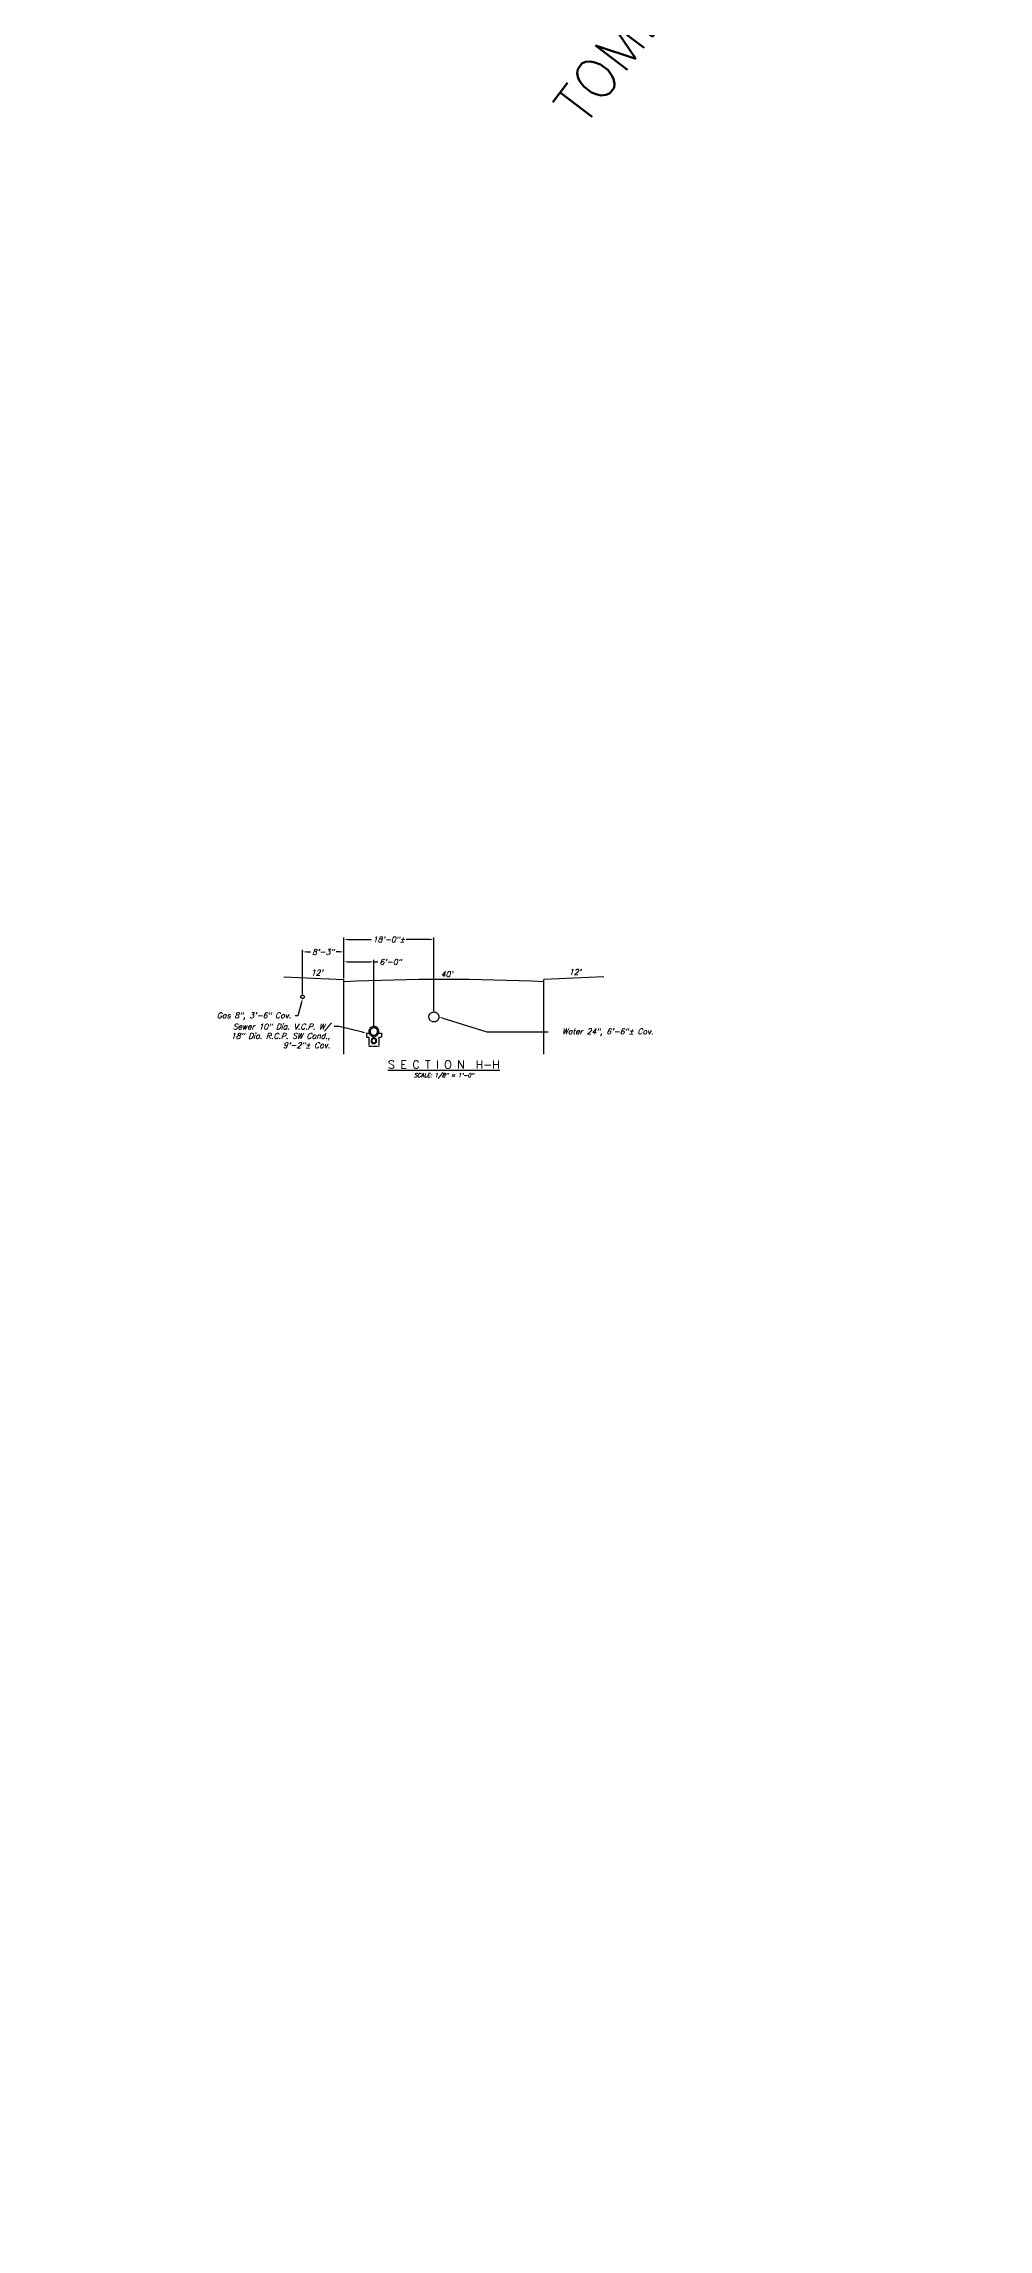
# Model space of a CAD drawing. Header units: feet. Extents: x 2726195 to 2731460, y 295075 to 297838.
# Drawn here: x 2728503.4 to 2728692.3, y 296528.6 to 296965.7 of the extents above; entities that cross this region are included whole.
import ezdxf
from ezdxf import colors
from ezdxf.entities.mleader import LeaderData, LeaderLine
from ezdxf.enums import TextEntityAlignment as Align
from ezdxf.math import Vec2, Vec3

# ---------------------------------------------------------------- set-up
doc = ezdxf.new("R2010")
doc.units = ezdxf.units.FT
doc.header["$MEASUREMENT"] = 0
for name, pattern in [('PWD-NGAS', [2.35, 2, -0.05, 0.1, -0.05, 0.1, -0.05]), ('PWD-SSWR', [3.3, 1.5, -0.15, 1.5, -0.15]), ('PWD-WATR', [2.2, 2, -0.05, 0.1, -0.05])]:
    doc.linetypes.add(name, pattern=pattern)
doc.layers.get('Defpoints').update_dxf_attribs({"color": 8})
for name, color, linetype in [('C-ANNO-SECTION-TXT', 1, 'Continuous'), ('C-EX-MISC', 7, 'Continuous'), ('EX-CURBLINE', 4, 'Continuous'), ('EX-TEXT', 7, 'Continuous'), ('EX-TEXT-GAS', 51, 'Continuous'), ('EX-TEXT-SEWER', 70, 'Continuous'), ('EX-TEXT-SEWER-W3', 70, 'Continuous'), ('EX-TEXT-VERIZON-W2', 30, 'Continuous'), ('EX-TEXT-WATER', 151, 'Continuous'), ('EX-UTIL-GAS', 51, 'PWD-NGAS'), ('EX-UTIL-SEWER', 70, 'PWD-SSWR'), ('EX-UTIL-WATER', 151, 'PWD-WATR'), ('PROF-TEXT', 7, 'Continuous')]:
    doc.layers.add(name, color=color, linetype=linetype)
doc.styles.add('60', font='simplex.shx', dxfattribs={"oblique": 15, "height": 0.6})
doc.styles.add('EX-100', font='simplex.shx', dxfattribs={"oblique": 15, "height": 0.1})
doc.styles.add('EX-80', font='simplex.shx', dxfattribs={"oblique": 15, "height": 0.08})
doc.styles.add('L200', font='simplex', dxfattribs={"height": 4})
doc.styles.add('q140', font='simplex.shx', dxfattribs={"oblique": 15, "height": 0.56})
doc.styles.add('q70', font='simplex.shx', dxfattribs={"oblique": 15, "height": 1.12})
doc.dimstyles.new('8 scale', dxfattribs={"dimscale": 4, "dimtxt": 1.12, "dimasz": 0.2, "dimexe": 0.1, "dimexo": 0.05, "dimgap": 0.05, "dimtad": 1, "dimtih": 1, "dimtoh": 1, "dimdec": 0, "dimlfac": 12, "dimzin": 3, "dimdsep": 46, "dimlunit": 3, "dimtxsty": 'q70', "dimcen": 0.05, "dimadec": 0, "dimazin": 0, "dimtfac": 1, "dimtdec": 0, "dimtofl": 0, "dimtmove": 0, "dimatfit": 3, "dimfxl": 1, "dimtolj": 1, "dimtzin": 0, "dimarcsym": 0})

# ---------------------------------------------------------------- blocks, each defined once
blk = doc.blocks.new('A$C7A5C689E')
at = {"layer": 'EX-UTIL-SEWER', "ltscale": 0.5}
for points in [[(-0.95, -0.34), (-1.5, -0.34)], [(-1.5, -0.34), (-1.5, -1.17)], [(-1, -1.17), (-1.5, -1.17)], [(-1, -1.17), (-1, -2.93)], [(1, -2.93), (-1, -2.93)], [(1.5, -0.34), (0.95, -0.34)], [(1, -1.17), (1, -2.93)], [(1.5, -1.17), (1, -1.17)], [(1.5, -0.34), (1.5, -1.17)]]:
    blk.add_lwpolyline(points, dxfattribs=at)
for centre, radius in [((0, 0), 1), ((0, 0), 0.75), ((0, -1.86), 0.567), ((0, -1.86), 0.417)]:
    blk.add_circle(centre, radius, dxfattribs=at)
blk = doc.blocks.new('*D415')
at = {"layer": 'C-EX-MISC', "color": 0, "lineweight": -2, "transparency": 16777216}
for p, q in [((2728555.2, 296775.62), (2728555.2, 296784.48)), ((2728556, 296784.08), (2728556.77, 296784.08)), ((2728562.65, 296784.08), (2728561.88, 296784.08)), ((2728563.45, 296778.78), (2728563.45, 296784.48))]:
    blk.add_line(p, q, dxfattribs=at)
at = {"layer": 'C-EX-MISC', "color": 0, "transparency": 16777216}
for points in [[(2728556, 296784.21), (2728556, 296783.94), (2728555.2, 296784.08)], [(2728562.65, 296784.21), (2728562.65, 296783.94), (2728563.45, 296784.08)]]:
    blk.add_solid(points, dxfattribs=at)
at = {"layer": 'Defpoints', "color": 0, "transparency": 16777216}
for p in [(2728563.45, 296784.08), (2728563.45, 296778.58), (2728555.2, 296775.42)]:
    blk.add_point(p, dxfattribs=at)
at = {"layer": 'C-EX-MISC', "color": 0, "transparency": 16777216, "insert": (2728559.32, 296784.08), "char_height": 1.12, "attachment_point": 5, "style": 'q70'}
blk.add_mtext('\\A1;8\'-3"', dxfattribs=at)
blk = doc.blocks.new('*D416')
at = {"layer": 'C-EX-MISC', "color": 0, "lineweight": -2, "transparency": 16777216}
for p, q in [((2728563.45, 296778.78), (2728563.45, 296786.95)), ((2728564.25, 296786.55), (2728568.98, 296786.55)), ((2728580.65, 296786.55), (2728575.92, 296786.55)), ((2728581.45, 296772.27), (2728581.45, 296786.95))]:
    blk.add_line(p, q, dxfattribs=at)
at = {"layer": 'C-EX-MISC', "color": 0, "transparency": 16777216}
for points in [[(2728564.25, 296786.68), (2728564.25, 296786.41), (2728563.45, 296786.55)], [(2728580.65, 296786.68), (2728580.65, 296786.41), (2728581.45, 296786.55)]]:
    blk.add_solid(points, dxfattribs=at)
at = {"layer": 'Defpoints', "color": 0, "transparency": 16777216}
for p in [(2728563.45, 296786.55), (2728563.45, 296778.58), (2728581.45, 296772.07)]:
    blk.add_point(p, dxfattribs=at)
at = {"layer": 'C-EX-MISC', "color": 0, "transparency": 16777216, "insert": (2728572.45, 296786.55), "char_height": 1.12, "attachment_point": 5, "style": 'q70'}
blk.add_mtext('\\A1;18\'-0"%%P', dxfattribs=at)
blk = doc.blocks.new('*D417')
at = {"layer": 'C-EX-MISC', "color": 0, "lineweight": -2, "transparency": 16777216}
for p, q in [((2728563.45, 296778.78), (2728563.45, 296782.48)), ((2728564.25, 296782.08), (2728568.65, 296782.08)), ((2728569.45, 296769.36), (2728569.45, 296782.48)), ((2728569.45, 296782.08), (2728570.25, 296782.08))]:
    blk.add_line(p, q, dxfattribs=at)
at = {"layer": 'C-EX-MISC', "color": 0, "transparency": 16777216}
for points in [[(2728564.25, 296782.21), (2728564.25, 296781.94), (2728563.45, 296782.08)], [(2728568.65, 296782.21), (2728568.65, 296781.94), (2728569.45, 296782.08)]]:
    blk.add_solid(points, dxfattribs=at)
at = {"layer": 'Defpoints', "color": 0, "transparency": 16777216}
for p in [(2728563.45, 296782.08), (2728563.45, 296778.58), (2728569.45, 296769.16)]:
    blk.add_point(p, dxfattribs=at)
at = {"layer": 'C-EX-MISC', "color": 0, "transparency": 16777216, "insert": (2728572.78, 296782.08), "char_height": 1.12, "attachment_point": 5, "style": 'q70'}
blk.add_mtext('\\A1;6\'-0"', dxfattribs=at)

msp = doc.modelspace()

# ---------------------------------------------------------------- linework, layer by layer
at = {"layer": 'EX-CURBLINE'}
for points in [[(2728551.457, 296779.076), (2728563.447, 296778.575)], [(2728563.447, 296763.653), (2728563.447, 296778.575)], [(2728615.436, 296779.076), (2728603.447, 296778.575)], [(2728603.447, 296763.653), (2728603.447, 296778.575)]]:
    msp.add_lwpolyline(points, dxfattribs=at)
msp.add_arc((2728583.447, 296378.325), 400.25, 87.13581, 92.86419, dxfattribs=at)
at = {"layer": 'EX-UTIL-GAS'}
msp.add_circle((2728555.197, 296775.086), 0.333, dxfattribs=at)
at = {"layer": 'EX-UTIL-WATER'}
msp.add_circle((2728581.447, 296771.071), 1, dxfattribs=at)

# ---------------------------------------------------------------- block references
at = {"layer": 'EX-UTIL-SEWER', "ltscale": 0.5, "xscale": -1}
msp.add_blockref('A$C7A5C689E', (2728569.447, 296768.164), dxfattribs=at)

# ---------------------------------------------------------------- texts
at = {"layer": 'C-ANNO-SECTION-TXT', "style": 'q140'}
msp.add_text('%%US E C T I O N  H-H', height=1.6, rotation=359.98451, dxfattribs=at).set_placement((2728583.447, 296761.543), align=Align.MIDDLE_CENTER)
at = {"layer": 'C-ANNO-SECTION-TXT', "style": 'q140', "oblique": 15}
msp.add_text('SCALE: 1/8" = 1\'-0"', height=0.8, rotation=359.98451, dxfattribs=at).set_placement((2728583.447, 296759.406), align=Align.MIDDLE_CENTER)
at = {"layer": 'Defpoints', "color": 0, "style": 'L200'}
msp.add_text('TOMLINSON TERRACE', height=8.06011, rotation=53.09076, dxfattribs=at).set_placement((2728611.473, 296948.872))
at = {"layer": 'PROF-TEXT', "char_height": 1.12, "width": 1.55439, "attachment_point": 5, "style": '60'}
for s, insert in [("12'", (2728558.057, 296779.936)), ("40'", (2728584.036, 296779.625)), ("12'", (2728609.676, 296780.071))]:
    msp.add_mtext(s, dxfattribs=dict(at, insert=insert))

# ---------------------------------------------------------------- dimensions: what is measured, and where the dimension line sits
at = {"layer": 'C-EX-MISC'}
dim = msp.add_linear_dim(base=(2728563.447, 296786.548), p1=(2728581.447, 296772.071), p2=(2728563.447, 296778.575), angle=180, text='<>%%P', dimstyle='8 scale', override={"dimtad": 0}, dxfattribs=at)
dim.commit()
dim.dimension.update_dxf_attribs({"geometry": '*D416', "text_midpoint": (2728572.447, 296786.548), "dimtype": 160})
dim = msp.add_linear_dim(base=(2728563.447, 296784.075), p1=(2728555.197, 296775.419), p2=(2728563.447, 296778.575), angle=180, dimstyle='8 scale', override={"dimtad": 0}, dxfattribs=at)
dim.commit()
dim.dimension.update_dxf_attribs({"geometry": '*D415', "text_midpoint": (2728559.322, 296784.075)})
dim = msp.add_linear_dim(base=(2728563.447, 296782.075), p1=(2728569.447, 296769.164), p2=(2728563.447, 296778.575), angle=180, dimstyle='8 scale', override={"dimtad": 0}, dxfattribs=at)
dim.commit()
dim.dimension.update_dxf_attribs({"geometry": '*D417', "text_midpoint": (2728572.783, 296782.075), "dimtype": 160})

# ---------------------------------------------------------------- leaders
at = {"layer": 'EX-TEXT'}
ml = msp.add_multileader_mtext('Standard', dxfattribs=at)
ml.set_content('{\\W1;Hedge}', color=256, style='EX-80')
ml.set_leader_properties(color=256, linetype='ByLayer', lineweight=-1)
ml.build(insert=Vec2(0, 0))
ml.multileader.update_dxf_attribs({"dogleg_length": 0.08, "arrow_head_size": 1.6, "scale": 20})
ctx = ml.context
ctx.base_point, ctx.scale, ctx.char_height, ctx.arrow_head_size, ctx.landing_gap_size, ctx.plane_origin, ctx.plane_x_axis, ctx.plane_y_axis = Vec3(2728786.316, 297102.461, -9.982), 20, 1.6, 1.6, 0.8, Vec3(2728776.173, 297115.288, -9.982), Vec3(0.6006034, 0.7995471), Vec3(-0.7995471, 0.6006034)
ctx.text_align_type = 1
notes = []
notes.append((ctx, [(1, (1, 1, 0), (2728792.154, 297110.232, -9.982), (-0.6006034, -0.7995471), 1.058, [(0, [(2728790.588, 297113.821, -9.982)], 0, [])])]))
ctx.mtext.insert, ctx.mtext.text_direction, ctx.mtext.rotation, ctx.mtext.width, ctx.mtext.defined_height, ctx.mtext.alignment, ctx.mtext.flow_direction = Vec3(2728788.064, 297106.564, -9.982), Vec3(0.6006034, 0.7995471), -4.7362127, 28.52352, 2.133, 2, 5
ml = msp.add_multileader_mtext('Standard', dxfattribs=at)
ml.set_content('{\\W1;CATV}', color=256, style='EX-80')
ml.set_leader_properties(color=256, linetype='ByLayer', lineweight=-1)
ml.build(insert=Vec2(0, 0))
ml.multileader.update_dxf_attribs({"dogleg_length": 0.08, "arrow_head_size": 1.6, "scale": 20})
ctx = ml.context
ctx.base_point, ctx.scale, ctx.char_height, ctx.arrow_head_size, ctx.landing_gap_size, ctx.plane_origin, ctx.plane_x_axis, ctx.plane_y_axis = Vec3(2728864.194, 297082.306, -16.91), 20, 1.6, 1.6, 0.8, Vec3(2728852.868, 297072.628, -16.91), Vec3(0.7995471, -0.6006034), Vec3(0.6006034, 0.7995471)
ctx.text_align_type = 1
notes.append((ctx, [(1, (1, 1, 0), (2728871.222, 297077.027, -16.91), (-0.7995471, 0.6006034), 1.058, [(0, [(2728874.052, 297078.53, -16.91)], 0, [])])]))
ctx.mtext.insert, ctx.mtext.text_direction, ctx.mtext.rotation, ctx.mtext.width, ctx.mtext.defined_height, ctx.mtext.alignment, ctx.mtext.flow_direction = Vec3(2728867.765, 297080.624, -16.91), Vec3(0.7995471, -0.6006034), -0.0238237, 36.01886, 1.6, 2, 5
ml = msp.add_multileader_mtext('Standard', dxfattribs=at)
ml.set_content('{\\W1;Hedge}', color=256, style='EX-80')
ml.set_leader_properties(color=256, linetype='ByLayer', lineweight=-1)
ml.build(insert=Vec2(0, 0))
ml.multileader.update_dxf_attribs({"dogleg_length": 0.08, "arrow_head_size": 1.6, "scale": 20})
ctx = ml.context
ctx.base_point, ctx.scale, ctx.char_height, ctx.arrow_head_size, ctx.landing_gap_size, ctx.plane_origin, ctx.plane_x_axis, ctx.plane_y_axis = Vec3(2728825.823, 297099.415, -9.982), 20, 1.6, 1.6, 0.8, Vec3(2728837.013, 297110.788, -9.982), Vec3(0.7995471, -0.6006034), Vec3(0.6006034, 0.7995471)
ctx.text_align_type = 1
notes.append((ctx, [(1, (1, 1, 0), (2728833.594, 297093.577, -9.982), (-0.7995471, 0.6006034), 1.058, [(0, [(2728837.401, 297096.891, -9.982)], 0, [])])]))
ctx.mtext.insert, ctx.mtext.text_direction, ctx.mtext.rotation, ctx.mtext.width, ctx.mtext.defined_height, ctx.mtext.alignment, ctx.mtext.flow_direction = Vec3(2728829.926, 297097.667, -9.982), Vec3(0.7995471, -0.6006034), -0.0238237, 28.52352, 2.133, 2, 5
at = {"layer": 'EX-TEXT-GAS'}
ml = msp.add_multileader_mtext('Standard', dxfattribs=at)
ml.set_content('Gas 8", 3\'-6" Cov.', color=256, style='EX-100')
ml.set_leader_properties(color=256, linetype='ByLayer', lineweight=-1)
ml.build(insert=Vec2(0, 0))
ml.multileader.update_dxf_attribs({"dogleg_length": 0.005, "arrow_head_size": 0.8, "scale": 20})
ctx = ml.context
ctx.base_point, ctx.scale, ctx.char_height, ctx.arrow_head_size, ctx.landing_gap_size, ctx.plane_origin = Vec3(2728535.819, 296771.27), 20, 1.12, 0.8, 0.8, Vec3(2728578.123, 297157.709)
ctx.text_align_type = 2
notes.append((ctx, [(0, (1, 1, 0), (2728554.216, 296771.27), (-1, 0), 0.523, [(0, [(2728555.197, 296774.753)], 0, [])])]))
ctx.mtext.insert, ctx.mtext.rotation, ctx.mtext.alignment, ctx.mtext.flow_direction = Vec3(2728552.893, 296771.936), 0.6204318, 3, 5
at = {"layer": 'EX-TEXT-SEWER'}
ml = msp.add_multileader_mtext('Standard', dxfattribs=at)
ml.set_content('{\\Fromans|c0;\\Q17;Sewer 10" Dia. V.C.P. W/\\P18" Dia. R.C.P. SW Cond.,\\P9\'-2"%%P Cov.}', color=256, style='EX-100')
ml.set_leader_properties(color=256, linetype='ByLayer', lineweight=-1)
ml.build(insert=Vec2(0, 0))
ml.multileader.update_dxf_attribs({"dogleg_length": 0.005, "arrow_head_size": 0.8, "scale": 20})
ctx = ml.context
ctx.base_point, ctx.scale, ctx.char_height, ctx.arrow_head_size, ctx.landing_gap_size, ctx.plane_origin = Vec3(2728537.233, 296769.145), 20, 1.12, 0.8, 0.8, Vec3(2728461.295, 297193.76)
ctx.text_align_type = 2
notes.append((ctx, [(0, (1, 1, 0), (2728562.539, 296769.145), (-1, 0), 1.054, [(0, [(2728567.947, 296767.827)], 0, [])])]))
ctx.mtext.insert, ctx.mtext.rotation, ctx.mtext.alignment, ctx.mtext.flow_direction = Vec3(2728560.685, 296769.705), 0.6204318, 3, 5
at = {"layer": 'EX-TEXT-SEWER-W3'}
ml = msp.add_multileader_mtext('Standard', dxfattribs=at)
ml.set_content('{\\Fromans|c0;\\Q17;Sewer 12" Dia. V.C.P. W/ 48" Dia. R.C.P. SW Cond., 6\'-0"%%P Cov.}', color=256, style='EX-100')
ml.set_leader_properties(color=256, linetype='ByLayer', lineweight=-1)
ml.build(insert=Vec2(0, 0))
ml.multileader.update_dxf_attribs({"dogleg_length": 0.1, "arrow_head_size": 2.8, "scale": 20})
ctx = ml.context
ctx.base_point, ctx.scale, ctx.char_height, ctx.arrow_head_size, ctx.plane_origin, ctx.plane_x_axis, ctx.plane_y_axis = Vec3(2729255.931, 296993.065), 20, 2.8, 2.8, Vec3(2729402.76, 296789.927), Vec3(0.8801812, -0.4746378), Vec3(0.4746378, 0.8801812)
ctx.text_align_type = 2
notes.append((ctx, [(1, (1, 1, 0), (2729330.393, 296952.911), (-0.8801812, 0.4746378), 4.68, [(0, [(2729333.219, 296864.336)], 0, [])])]))
ctx.mtext.insert, ctx.mtext.text_direction, ctx.mtext.rotation, ctx.mtext.width, ctx.mtext.defined_height, ctx.mtext.alignment, ctx.mtext.flow_direction = Vec3(2729325.304, 296957.549), Vec3(0.8801812, -0.4746378), 0.1258793, 77.13793, 9.043, 3, 5
at = {"layer": 'EX-TEXT-VERIZON-W2'}
ml = msp.add_multileader_mtext('Standard', dxfattribs=at)
ml.set_content('Verizon 4",\\P3\'-0" Cov.', color=256, style='EX-100')
ml.set_leader_properties(color=256, linetype='ByLayer', lineweight=-1)
ml.build(insert=Vec2(0, 0))
ml.multileader.update_dxf_attribs({"dogleg_length": 0.1, "arrow_head_size": 2.8, "scale": 20})
ctx = ml.context
ctx.base_point, ctx.scale, ctx.char_height, ctx.arrow_head_size, ctx.plane_origin, ctx.plane_x_axis, ctx.plane_y_axis = Vec3(2728632.871, 297209.254), 20, 2.8, 2.8, Vec3(2728671.117, 297354.047), Vec3(0.7995471, -0.6006034), Vec3(0.6006034, 0.7995471)
notes.append((ctx, [(1, (1, 1, 0), (2728631.272, 297210.456), (0.7995471, -0.6006034), 2, [(0, [(2728645.954, 297236.948)], 0, [])])]))
ctx.mtext.insert, ctx.mtext.text_direction, ctx.mtext.rotation, ctx.mtext.width, ctx.mtext.flow_direction = Vec3(2728635.311, 297209.173), Vec3(0.7995471, -0.6006034), -0.0238237, 56.10041, 5
at = {"layer": 'EX-TEXT-WATER'}
ml = msp.add_multileader_mtext('Standard', dxfattribs=at)
ml.set_content('Water 24", 6\'-6"%%P Cov.', color=256, style='EX-100')
ml.set_leader_properties(color=256, linetype='ByLayer', lineweight=-1)
ml.build(insert=Vec2(0, 0))
ml.multileader.update_dxf_attribs({"dogleg_length": 0.005, "arrow_head_size": 0.8, "scale": 20})
ctx = ml.context
ctx.base_point, ctx.scale, ctx.char_height, ctx.arrow_head_size, ctx.landing_gap_size, ctx.plane_origin = Vec3(2728604.32, 296768.069), 20, 1.12, 0.8, 0.8, Vec3(2728579.343, 297156.836)
ctx.text_align_type = 2
notes.append((ctx, [(1, (1, 1, 0), (2728592.033, 296768.069), (1, 0), 12.287, [(0, [(2728582.447, 296771.071)], 0, [])])]))
ctx.mtext.insert, ctx.mtext.rotation, ctx.mtext.alignment, ctx.mtext.flow_direction = Vec3(2728625.347, 296768.735), 0.6204318, 3, 5
for ctx, leaders in notes:
    for number, flags, end, landing, length, lines in leaders:
        leader = LeaderData()
        leader.index, (leader.has_last_leader_line, leader.has_dogleg_vector, leader.attachment_direction) = number, flags
        leader.last_leader_point, leader.dogleg_vector, leader.dogleg_length = Vec3(end), Vec3(landing), length
        for number, points, colour, breaks in lines:
            line = LeaderLine()
            line.index, line.vertices, line.color, line.breaks = number, Vec3.list(points), colors.encode_raw_color(colour), breaks
            leader.lines.append(line)
        ctx.leaders.append(leader)

doc.saveas('drawing.dxf')
